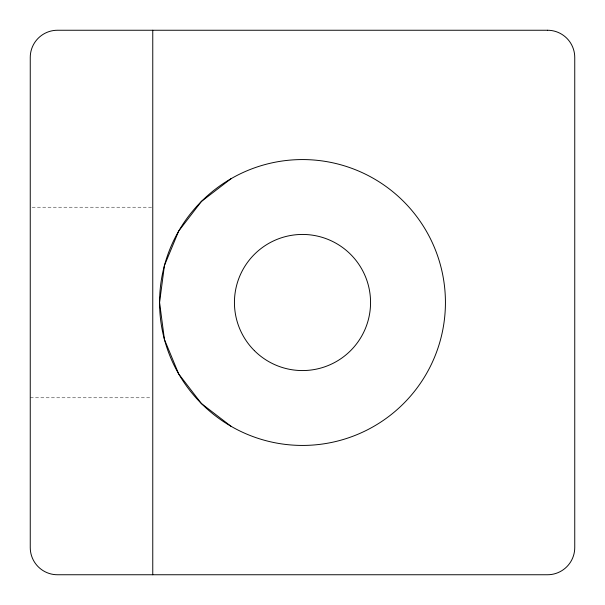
<?xml version="1.0" encoding="UTF-8"?>
<svg xmlns="http://www.w3.org/2000/svg" width="605" height="605" viewBox="0 0 605 605"><rect width="100%" height="100%" fill="white"/><g stroke="black" fill="none" stroke-linecap="round" stroke-linejoin="round"><path stroke-width="0.45" stroke-dasharray="3.02 2.27" d="M32.133 207.213L151.817 207.213M30.25 397.787L151.817 397.787"/><path stroke-width="0.91" d="M231.034 178.717L201.435 201.435L178.717 231.034L164.439 265.504L159.569 302.5L164.439 339.496L178.717 373.966L201.435 403.565L231.034 426.283A142.931 142.931 0 0 0 445.431 302.5A142.931 142.931 0 0 0 231.034 178.717A142.931 142.931 0 0 0 231.034 426.283M152.762 30.25L152.762 574.75M547.525 30.25L57.475 30.25A27.225 27.225 0 0 0 30.25 57.475L30.25 547.525A27.225 27.225 0 0 0 57.475 574.75L547.525 574.75A27.225 27.225 0 0 0 574.75 547.525L574.75 57.475A27.225 27.225 0 0 0 547.525 30.25M254.372 350.628A68.062 68.062 0 0 0 368.241 320.113A68.062 68.062 0 0 0 284.887 236.759A68.062 68.062 0 0 0 254.372 350.628"/></g></svg>
